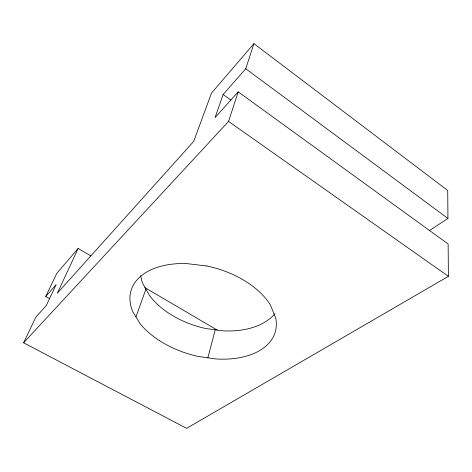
<?xml version="1.0" encoding="UTF-8"?>
<svg xmlns="http://www.w3.org/2000/svg" width="472" height="472" viewBox="0 0 472 472"><rect width="100%" height="100%" fill="white"/><g stroke="black" fill="none" stroke-linecap="round" stroke-linejoin="round"><path stroke-width="0.71" d="M207.863 357.811L215.226 329.798M23.6 342.79L228.56 121.416L238.207 91.845L448.14 243.983L448.4 276.332L186.623 428.352L23.6 342.79L35.86 317.131L46.285 305.526L56.168 284.592L45.737 296.469L49.601 298.611M238.207 91.845L215.061 117.616L223.132 94.483L245.747 68.735L253.93 43.648L447.716 190.482L447.94 218.453L429.219 230.708M135.942 316.889L145.931 289.159M90.872 255.918L78.163 248.461L57.307 293.254L193.709 141.388L211.491 93.102L253.93 43.648M45.737 296.469L56.752 273.418L78.163 248.461M144.875 287.619L217.297 330.129M228.56 121.416L448.4 276.332M223.132 94.483L230.92 100.07M245.747 68.735L447.94 218.453M274.993 313.62A72.47 45.772 15.8 0 1 222.908 330.837L205.786 328.524A72.47 45.772 15.8 0 1 149.648 295.726L142.868 283.749A72.47 45.772 15.8 0 1 140.744 275.79M206.83 265.99L186.245 263.541A75.024 44.958 15.8 0 0 132.697 311.514L139.883 323.403A75.024 44.958 15.8 0 0 198.134 356.419L215.775 358.944A75.024 44.958 15.8 0 0 275.772 318.405L270.662 305.461A75.024 44.958 15.8 0 0 206.83 265.99"/></g></svg>
